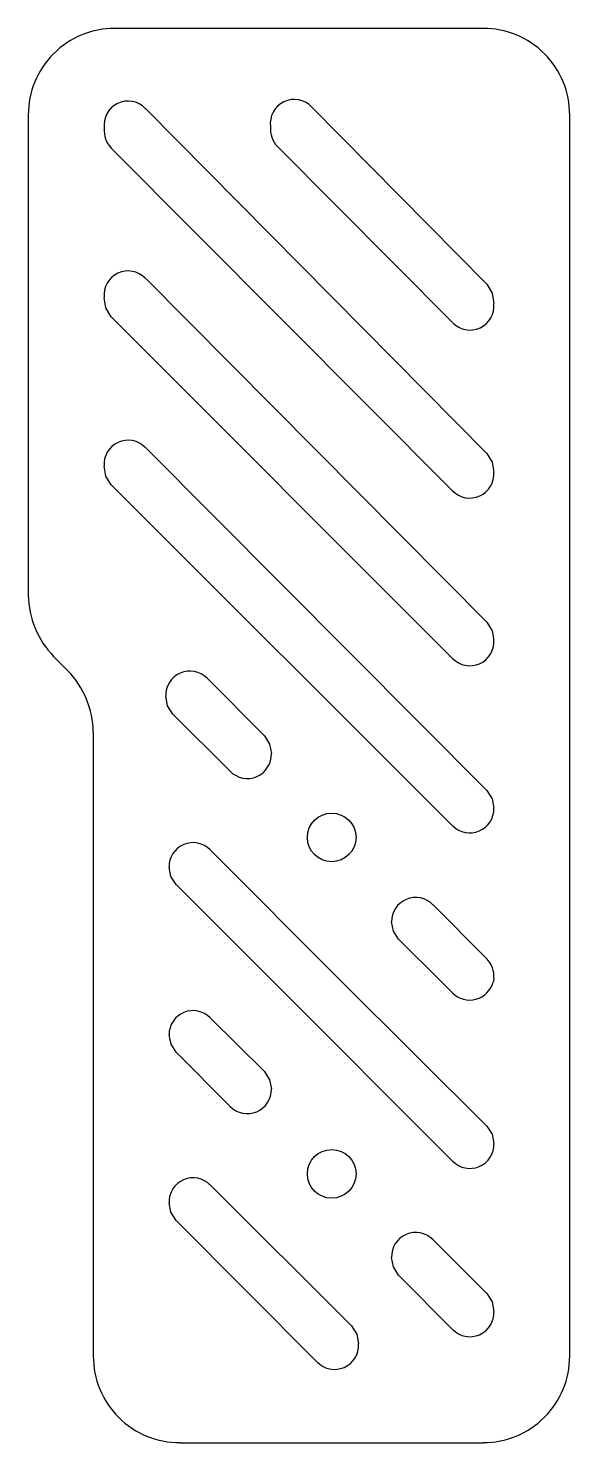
# Model space of a CAD drawing. Extents: x 0 to 50, y -44 to 87.
import ezdxf

# ---------------------------------------------------------------- set-up
doc = ezdxf.new("R2010")
doc.units = 0
doc.header["$MEASUREMENT"] = 0
doc.layers.add('CUT', color=7, linetype='CONTINUOUS')

msp = doc.modelspace()

# ---------------------------------------------------------------- linework, layer by layer
at = {"layer": 'CUT'}
for p, q in [((42, 86.71), (8, 86.71)), ((0, 78.69), (0, 34.32)), ((10.81, 79.31), (42.35, 47.41)), ((26.16, 79.46), (42.35, 63.05)), ((50, -36.02), (50, 78.69)), ((39.19, 43.96), (7.65, 75.64)), ((39.19, 59.5), (23.01, 75.79)), ((10.81, 63.6), (42.35, 31.81)), ((39.19, 28.46), (7.65, 60.04)), ((10.81, 47.95), (42.35, 16.24)), ((39.19, 12.99), (7.65, 44.5)), ((2.34, 28.65), (3.66, 27.32)), ((16.51, 26.62), (21.8, 21.31)), ((18.64, 18.03), (13.35, 23.31)), ((6, 21.65), (6, -36.02)), ((16.81, 10.76), (28.9, -1.37)), ((22.59, -1.37), (13.65, 7.55)), ((37.36, 5.7), (42.35, 0.69)), ((38.09, -1.37), (34.2, 2.51)), ((42.99, -1.12), (42.95, -1.37)), ((39.19, -18.02), (22.59, -1.37)), ((28.9, -1.37), (42.35, -14.78)), ((39.19, -2.47), (38.09, -1.37)), ((42.95, -1.37), (42.92, -1.47)), ((16.81, -4.76), (21.8, -9.74)), ((18.64, -12.96), (13.65, -7.95)), ((16.81, -20.22), (29.85, -33.24)), ((26.69, -36.6), (13.65, -23.5)), ((37.36, -25.26), (42.35, -30.24)), ((39.19, -33.59), (34.2, -28.57)), ((14, -44.05), (42, -44.05))]:
    msp.add_line(p, q, dxfattribs=at)
at = {"layer": 'CUT', "flags": 128}
for points in [[(42.35, 63.05), (42.85, 62.23), (42.99, 61.27)], [(7.65, 60.04), (7.15, 60.86), (7.01, 61.81)], [(42.35, 47.41), (42.84, 46.6), (43, 45.68)], [(7.65, 44.5), (7.16, 45.3), (7, 46.22)], [(42.35, 31.81), (42.83, 31.02), (43, 30.13)], [(13.35, 23.31), (12.87, 24.08), (12.7, 24.96)], [(21.8, 21.31), (22.28, 20.54), (22.45, 19.66)], [(42.35, 16.24), (42.83, 15.48), (43, 14.61)], [(13.65, 7.55), (13.17, 8.3), (13, 9.15)], [(34.2, 2.51), (33.72, 3.26), (33.55, 4.1)], [(13.65, -7.95), (13.18, -7.2), (13, -6.35)], [(21.8, -9.74), (22.28, -10.49), (22.45, -11.34)], [(42.35, -14.78), (42.83, -15.53), (43, -16.39)], [(13.65, -23.5), (13.17, -22.73), (13, -21.86)], [(34.2, -28.57), (33.72, -27.79), (33.55, -26.91)], [(42.35, -30.24), (42.83, -31.02), (43, -31.91)], [(29.85, -33.24), (30.33, -34.02), (30.5, -34.92)]]:
    msp.add_lwpolyline(points, dxfattribs=at)
at = {"layer": 'CUT'}
for centre in [(28.02, 11.91), (28.02, -19.19)]:
    msp.add_circle(centre, 2.25, dxfattribs=at)
for centre, radius, start, end in [((7.99, 78.72), 7.99, 89.9501, 180.224), ((42.01, 78.72), 7.99, 359.7753, 90.0507), ((9.21, 77.77), 2.22, 44.0304, 187.7217), ((24.57, 77.92), 2.22, 44.0302, 187.7354), ((9.35, 77.26), 2.34, 174.909, 223.717), ((24.7, 77.41), 2.34, 174.8988, 223.7143), ((9.21, 62.06), 2.22, 44.0583, 186.2915), ((40.79, 61.04), 2.22, 224.115, 5.8899), ((9.21, 46.41), 2.22, 44.0729, 184.919), ((40.78, 45.5), 2.22, 224.1454, 4.5288), ((8.27, 34.41), 8.27, 180.6511, 224.1756), ((40.78, 30), 2.22, 224.1582, 3.2186), ((-2.43, 21.49), 8.43, 1.083, 43.7481), ((14.92, 25.07), 2.22, 44.4198, 182.7935), ((20.23, 19.58), 2.22, 224.503, 2.0248), ((40.78, 14.55), 2.22, 224.5043, 1.6161), ((15.22, 9.21), 2.22, 44.4212, 181.5214), ((35.77, 4.14), 2.22, 44.419, 181.1258), ((40.68, -0.92), 2.32, 355.1559, 43.9464), ((40.77, -0.91), 2.22, 224.5729, 345.5805), ((15.22, -6.32), 2.22, 44.5028, 180.7579), ((20.23, -11.4), 2.22, 224.421, 1.479), ((40.78, -16.47), 2.22, 224.4219, 1.8769), ((15.22, -21.78), 2.22, 44.4997, 181.9785), ((35.77, -26.82), 2.22, 44.4978, 182.3864), ((40.78, -32.03), 2.22, 224.3947, 3.1583), ((28.28, -35.05), 2.22, 224.393, 3.4082), ((13.99, -36.05), 7.99, 179.7753, 270.0507), ((42.01, -36.05), 7.99, 269.9501, 0.224)]:
    msp.add_arc(centre, radius, start, end, dxfattribs=at)

doc.saveas('drawing.dxf')
